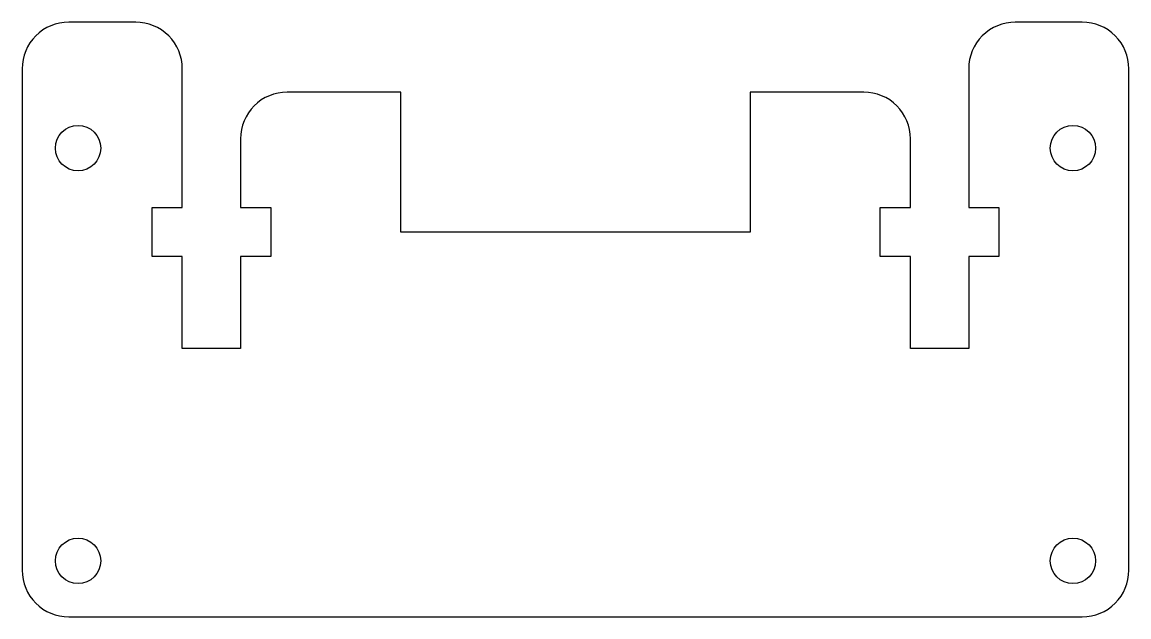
# Model space of a CAD drawing. Header units: millimetres. Extents: x -1 to 46.5, y -21.5 to 4.
import ezdxf

# ---------------------------------------------------------------- set-up
doc = ezdxf.new("R2010")
doc.units = ezdxf.units.MM

msp = doc.modelspace()

# ---------------------------------------------------------------- linework, layer by layer
msp.add_lwpolyline([(37.125, -1, 0.414214), (35.125, 1), (30.25, 1), (30.25, -5), (15.25, -5), (15.25, 1), (10.375, 1, 0.414214), (8.375, -1), (8.375, -3.95), (9.675, -3.95), (9.675, -6.05), (8.375, -6.05), (8.375, -10), (5.875, -10), (5.875, -6.05), (4.575, -6.05), (4.575, -3.95), (5.875, -3.95), (5.875, 2, 0.414214), (3.875, 4), (1, 4, 0.414214), (-1, 2), (-1, -19.5, 0.414214), (1, -21.5), (44.5, -21.5, 0.414214), (46.5, -19.5), (46.5, 2, 0.414214), (44.5, 4), (41.625, 4, 0.414214), (39.625, 2), (39.625, -3.95), (40.925, -3.95), (40.925, -6.05), (39.625, -6.05), (39.625, -10), (37.125, -10), (37.125, -6.05), (35.825, -6.05), (35.825, -3.95), (37.125, -3.95)], format="xyb", close=True)
for centre in [(1.4, -1.4), (44.1, -1.4), (1.4, -19.1), (44.1, -19.1)]:
    msp.add_circle(centre, 0.975)

doc.saveas('drawing.dxf')
